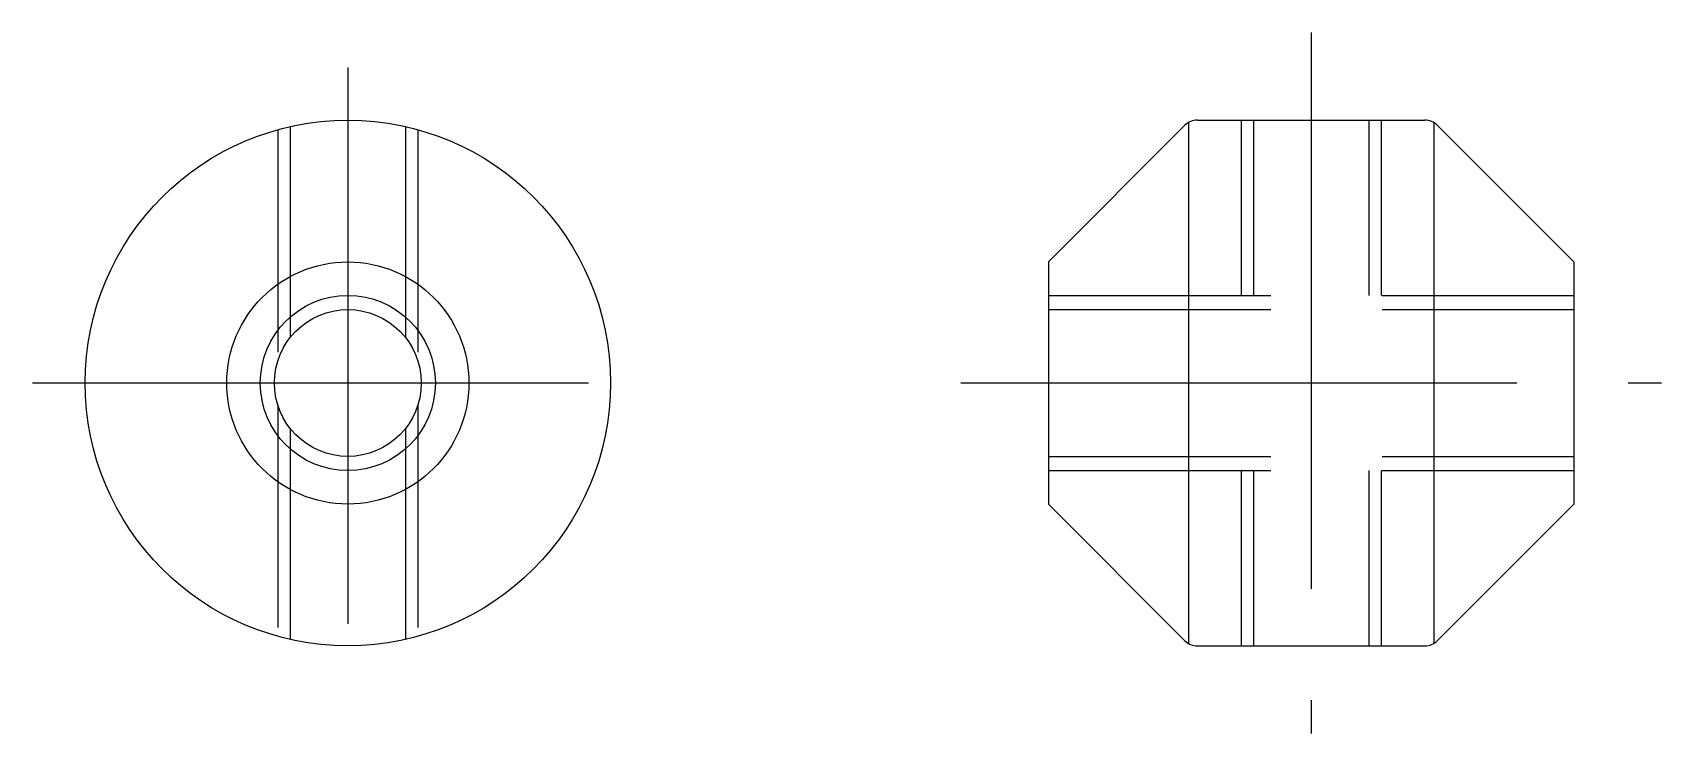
# Model space of a CAD drawing. Extents: x 11 to 150, y 10 to 140.
# Drawn here: x 56.8 to 149.8, y 100.1 to 140.1 of the extents above; entities outside this region: 2.
import ezdxf

# ---------------------------------------------------------------- set-up
doc = ezdxf.new("R2010")
doc.units = 0
doc.linetypes.add('CENTER', pattern=[50.8, 31.75, -6.35, 6.35, -6.35])
doc.linetypes.add('DASHED', pattern=[19.05, 12.7, -6.35])
doc.layers.get('0').update_dxf_attribs({"linetype": 'CONTINUOUS'})
doc.layers.add('CENTER', color=1, linetype='CENTER')
doc.styles.get("Standard").update_dxf_attribs({"font": 'txt', "bigfont": 'BIGFONT'})

msp = doc.modelspace()

# ---------------------------------------------------------------- linework, layer by layer
at = {"color": 7, "linetype": 'CONTINUOUS'}
for p, q in [((122.751, 134.976), (122.751, 105.249)), ((123.255, 135.113), (136.247, 135.113)), ((136.751, 134.976), (136.751, 105.249)), ((122.548, 134.82), (114.751, 127.023)), ((136.954, 134.82), (144.751, 127.023)), ((114.751, 127.023), (114.751, 113.203)), ((144.751, 127.023), (144.751, 113.203)), ((122.548, 105.406), (114.751, 113.203)), ((136.954, 105.406), (144.751, 113.203)), ((140.853, 109.304), (140.853, 109.304)), ((138.903, 107.355), (138.903, 107.355)), ((123.255, 105.113), (136.247, 105.113))]:
    msp.add_line(p, q, dxfattribs=at)
at = {"color": 3, "linetype": 'DASHED'}
for p, q in [((125.751, 135.113), (125.751, 125.113)), ((126.451, 135.113), (126.451, 125.113)), ((133.051, 135.113), (133.051, 125.113)), ((133.751, 135.113), (133.751, 125.113)), ((70.751, 134.57), (70.751, 121.36)), ((71.451, 134.745), (71.451, 122.695)), ((78.051, 134.745), (78.051, 122.695)), ((78.751, 134.57), (78.751, 121.36)), ((114.751, 125.113), (144.751, 125.113)), ((114.751, 124.303), (144.751, 124.303)), ((70.751, 118.865), (70.751, 105.656)), ((78.751, 118.865), (78.751, 105.656)), ((71.451, 117.531), (71.451, 105.48)), ((78.051, 117.531), (78.051, 105.48)), ((114.751, 115.923), (144.751, 115.923)), ((114.751, 115.113), (144.751, 115.113)), ((125.751, 115.113), (125.751, 105.113)), ((126.451, 115.113), (126.451, 105.113)), ((133.051, 115.113), (133.051, 105.113)), ((133.751, 115.113), (133.751, 105.113))]:
    msp.add_line(p, q, dxfattribs=at)
at = {"color": 7, "linetype": 'CONTINUOUS'}
for radius in [15, 6.91, 4.19]:
    msp.add_circle((74.751, 120.113), radius, dxfattribs=at)
at = {"color": 3}
msp.add_circle((74.751, 120.113), 5, dxfattribs=at)
at = {"color": 7, "linetype": 'CONTINUOUS'}
for centre, start, end in [((123.255, 134.113), 90, 135), ((136.247, 134.113), 45, 90), ((123.255, 106.113), 225, 270), ((136.247, 106.113), 270, 315)]:
    msp.add_arc(centre, 1, start, end, dxfattribs=at)
at = {"layer": 'CENTER', "color": 1, "linetype": 'CENTER'}
for p, q in [((129.751, 140.113), (129.751, 100.113)), ((74.751, 138.113), (74.751, 102.113)), ((56.751, 120.113), (92.751, 120.113)), ((109.751, 120.113), (149.751, 120.113))]:
    msp.add_line(p, q, dxfattribs=at)

# ---------------------------------------------------------------- texts
at = {"color": 7, "linetype": 'CONTINUOUS'}
for s, p in [('DMWM30-10-45', (10, 25)), ('DMWM30', (10, 10))]:
    msp.add_text(s, height=4, dxfattribs=at).set_placement(p)

doc.saveas('drawing.dxf')
